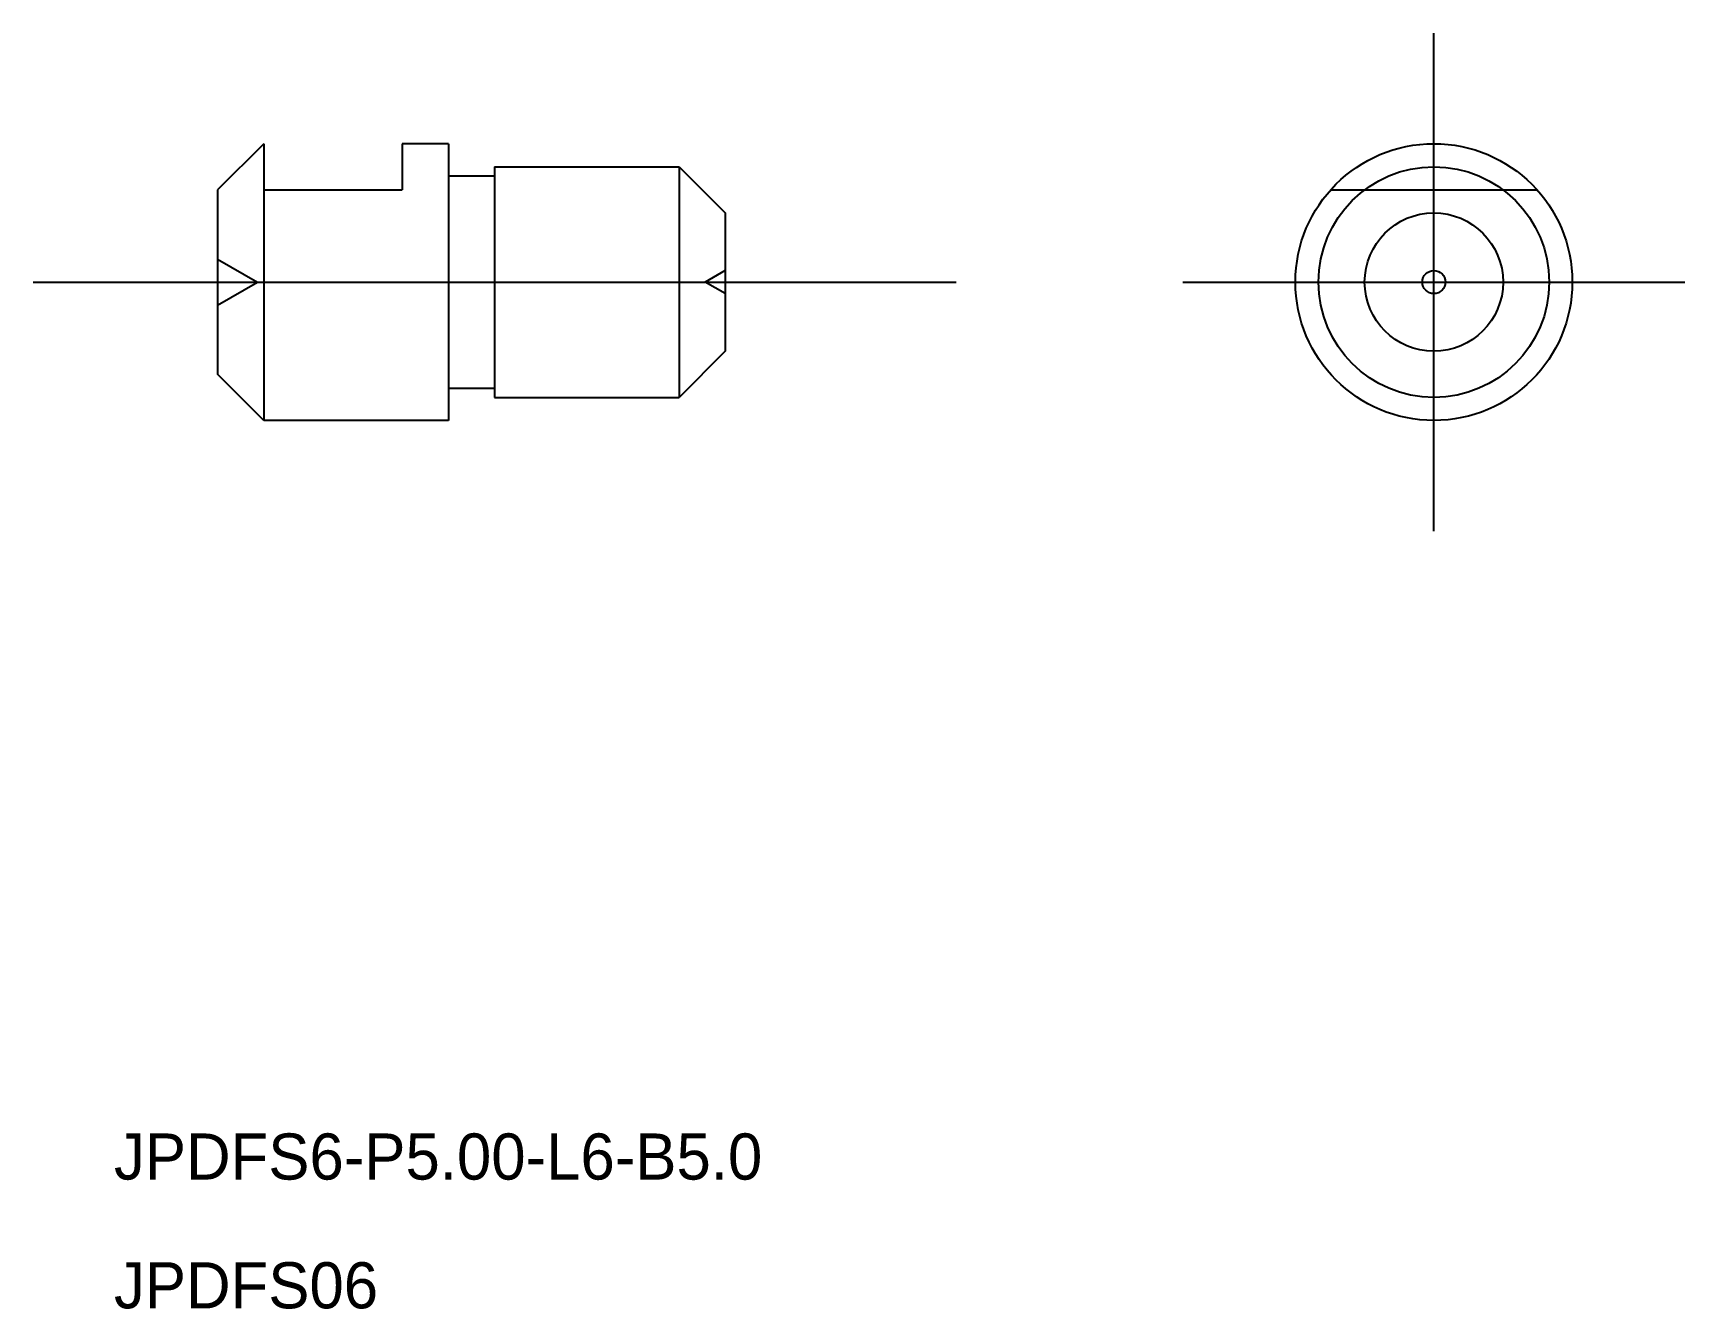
# Model space of a CAD drawing. Extents: x 574.5 to 610.3, y 576.8 to 604.5.
import ezdxf

# ---------------------------------------------------------------- set-up
doc = ezdxf.new("R2010")
doc.units = 0
doc.linetypes.add('CENTER', pattern=[50.8, 31.75, -6.35, 6.35, -6.35])
doc.linetypes.add('DASHED', pattern=[19.05, 12.7, -6.35])
doc.layers.get('0').update_dxf_attribs({"linetype": 'CONTINUOUS'})
doc.layers.add('CENTER', color=1, linetype='CENTER')

msp = doc.modelspace()

# ---------------------------------------------------------------- linework, layer by layer
at = {"color": 7, "linetype": 'CONTINUOUS'}
for p, q in [((579.545, 602.101), (578.545, 601.101)), ((579.545, 602.101), (579.545, 596.101)), ((583.545, 602.101), (582.545, 602.101)), ((582.545, 602.101), (582.545, 601.101)), ((583.545, 602.101), (583.545, 596.101)), ((583.545, 601.401), (584.545, 601.401)), ((584.545, 601.601), (588.545, 601.601)), ((584.545, 601.601), (584.545, 596.601)), ((588.545, 601.601), (589.545, 600.601)), ((588.545, 601.601), (588.545, 596.601)), ((578.545, 601.101), (578.545, 597.101)), ((579.545, 601.101), (582.545, 601.101)), ((589.545, 600.601), (589.545, 597.601)), ((589.545, 597.601), (588.545, 596.601)), ((579.545, 596.101), (578.545, 597.101)), ((583.545, 596.801), (584.545, 596.801)), ((584.545, 596.601), (588.545, 596.601)), ((583.545, 596.101), (579.545, 596.101))]:
    msp.add_line(p, q, dxfattribs=at)
at = {"color": 3, "linetype": 'DASHED'}
for p, q in [((602.663, 601.101), (607.135, 601.101)), ((578.545, 599.601), (579.411, 599.101)), ((589.545, 599.351), (589.112, 599.101)), ((578.545, 598.601), (579.411, 599.101)), ((589.545, 598.851), (589.112, 599.101))]:
    msp.add_line(p, q, dxfattribs=at)
at = {"color": 7, "linetype": 'CONTINUOUS'}
for radius in [3, 2.5, 1.5, 0.25]:
    msp.add_circle((604.899, 599.101), radius, dxfattribs=at)
at = {"layer": 'CENTER', "color": 1, "linetype": 'CENTER'}
for p, q in [((604.899, 593.701), (604.899, 604.501)), ((574.545, 599.101), (594.545, 599.101)), ((599.458, 599.101), (610.34, 599.101))]:
    msp.add_line(p, q, dxfattribs=at)

# ---------------------------------------------------------------- texts
at = {"color": 7, "linetype": 'CONTINUOUS'}
for s, p in [('JPDFS6-P5.00-L6-B5.0', (576.299, 579.641)), ('JPDFS06', (576.299, 576.849))]:
    msp.add_text(s, height=1, dxfattribs=at).set_placement(p)

doc.saveas('drawing.dxf')
